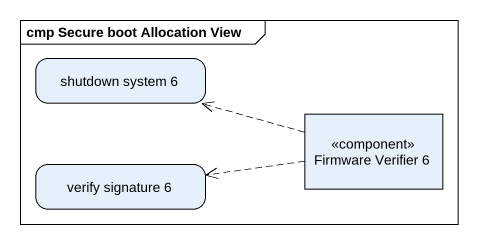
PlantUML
@startuml
mainframe cmp Secure boot Allocation View
hide empty description
state "shutdown system 6" as shutdown_system_6
state "Firmware Verifier 6" as Firmware_Verifier_6 <<component>>
state "verify signature 6" as verify_signature_6
Firmware_Verifier_6 -left[dashed]-> shutdown_system_6
Firmware_Verifier_6 -left[dashed]-> verify_signature_6
@enduml
